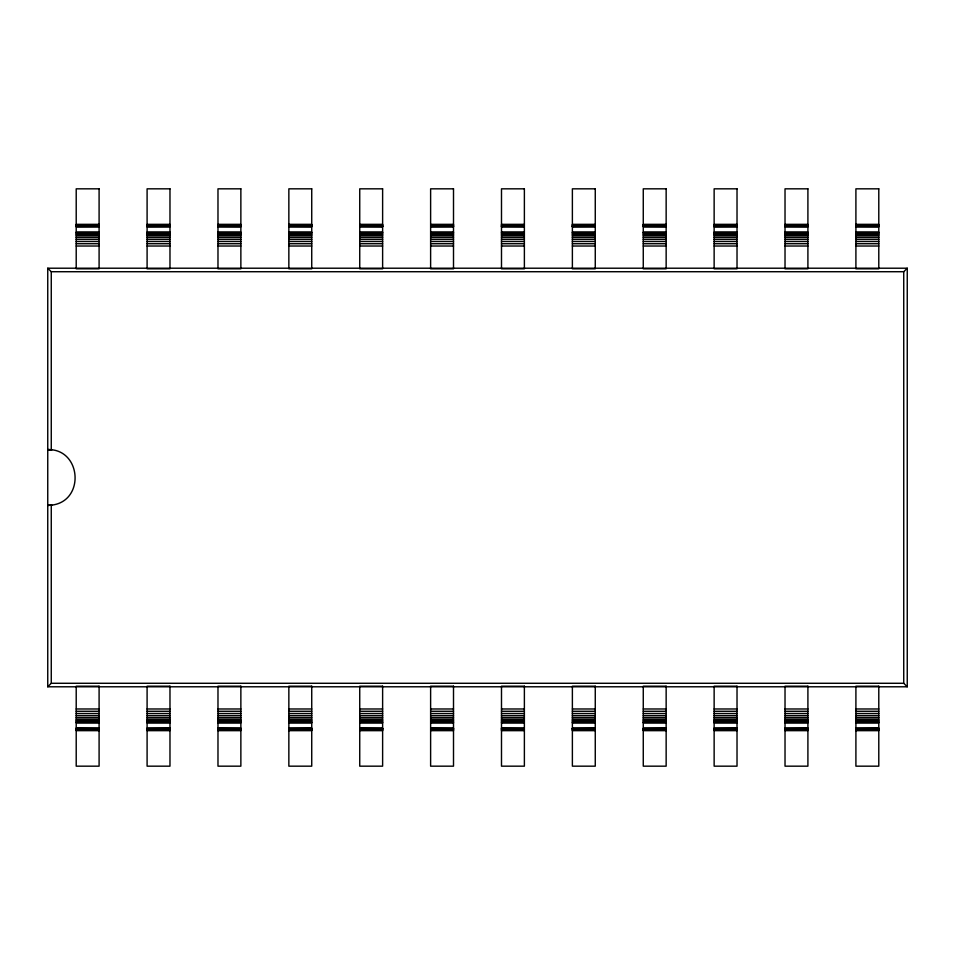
<?xml version="1.0" encoding="UTF-8"?>
<svg xmlns="http://www.w3.org/2000/svg" width="955" height="955" viewBox="0 0 955 955"><rect width="100%" height="100%" fill="white"/><g stroke="black" fill="none" stroke-linecap="round" stroke-linejoin="round"><path stroke-width="1.43" d="M47.75 686.788L47.75 268.212L907.25 268.212L907.25 686.788L47.75 686.788L51.26 683.279L51.26 505.183C85.246 501.65 81.784 448.802 47.75 449.59L51.88 449.901L48.848 449.614M47.75 268.212L51.26 271.721L903.74 271.721L907.25 268.212M50.173 505.302L51.88 505.1L47.75 505.41L51.26 505.183M76.209 224.341L99.093 224.341M147.094 224.341L169.978 224.341M217.979 224.341L240.863 224.341M288.852 224.341L311.736 224.341M359.737 224.341L382.621 224.341M430.621 224.341L453.506 224.341M501.494 224.341L524.379 224.341M572.379 224.341L595.263 224.341M643.264 224.341L666.148 224.341M714.137 224.341L737.021 224.341M785.022 224.341L807.906 224.341M855.907 224.341L878.791 224.341M76.209 224.807L99.093 224.807M147.094 224.807L169.978 224.807M217.979 224.807L240.863 224.807M288.852 224.807L311.736 224.807M359.737 224.807L382.621 224.807M430.621 224.807L453.506 224.807M501.494 224.807L524.379 224.807M572.379 224.807L595.263 224.807M643.264 224.807L666.148 224.807M714.137 224.807L737.021 224.807M785.022 224.807L807.906 224.807M855.907 224.807L878.791 224.807M76.209 225.261L99.093 225.261M147.094 225.261L169.978 225.261M217.979 225.261L240.863 225.261M288.852 225.261L311.736 225.261M359.737 225.261L382.621 225.261M430.621 225.261L453.506 225.261M501.494 225.261L524.379 225.261M572.379 225.261L595.263 225.261M643.264 225.261L666.148 225.261M714.137 225.261L737.021 225.261M785.022 225.261L807.906 225.261M855.907 225.261L878.791 225.261M76.209 225.667L99.093 225.667M147.094 225.667L169.978 225.667M217.979 225.667L240.863 225.667M288.852 225.667L311.736 225.667M359.737 225.667L382.621 225.667M430.621 225.667L453.506 225.667M501.494 225.667L524.379 225.667M572.379 225.667L595.263 225.667M643.264 225.667L666.148 225.667M714.137 225.667L737.021 225.667M785.022 225.667L807.906 225.667M855.907 225.667L878.791 225.667M76.209 226.025L99.093 226.025M147.094 226.025L169.978 226.025M217.979 226.025L240.863 226.025M288.852 226.025L311.736 226.025M359.737 226.025L382.621 226.025M430.621 226.025L453.506 226.025M501.494 226.025L524.379 226.025M572.379 226.025L595.263 226.025M643.264 226.025L666.148 226.025M714.137 226.025L737.021 226.025M785.022 226.025L807.906 226.025M855.907 226.025L878.791 226.025M76.209 226.335L99.093 226.335M147.094 226.335L169.978 226.335M217.979 226.335L240.863 226.335M288.852 226.335L311.736 226.335M359.737 226.335L382.621 226.335M430.621 226.335L453.506 226.335M501.494 226.335L524.379 226.335M572.379 226.335L595.263 226.335M643.264 226.335L666.148 226.335M714.137 226.335L737.021 226.335M785.022 226.335L807.906 226.335M855.907 226.335L878.791 226.335M76.209 226.574L99.093 226.574M147.094 226.574L169.978 226.574M217.979 226.574L240.863 226.574M288.852 226.574L311.736 226.574M359.737 226.574L382.621 226.574M430.621 226.574L453.506 226.574M501.494 226.574L524.379 226.574M572.379 226.574L595.263 226.574M643.264 226.574L666.148 226.574M714.137 226.574L737.021 226.574M785.022 226.574L807.906 226.574M855.907 226.574L878.791 226.574M76.209 226.813L99.093 226.729M147.094 226.813L169.978 226.729M217.979 226.729L240.863 226.813M288.852 226.729L311.736 226.813M359.737 226.729L382.621 226.813M430.621 226.813L453.506 226.729M501.494 226.729L524.379 226.813M572.379 226.813L595.263 226.729M643.264 226.729L666.148 226.813M714.137 226.813L737.021 226.729M785.022 226.729L807.906 226.813M855.907 226.729L878.791 226.813M76.209 232.125L99.093 232.125M147.094 232.125L169.978 232.125M217.979 232.125L240.863 232.125M288.852 232.125L311.736 232.125M359.737 232.125L382.621 232.125M430.621 232.125L453.506 232.125M501.494 232.125L524.379 232.125M572.379 232.125L595.263 232.125M643.264 232.125L666.148 232.125M714.137 232.125L737.021 232.125M785.022 232.125L807.906 232.125M855.907 232.125L878.791 232.125M76.209 232.507L99.093 232.507M147.094 232.507L169.978 232.507M217.979 232.507L240.863 232.507M288.852 232.507L311.736 232.507M359.737 232.507L382.621 232.507M430.621 232.507L453.506 232.507M501.494 232.507L524.379 232.507M572.379 232.507L595.263 232.507M643.264 232.507L666.148 232.507M714.137 232.507L737.021 232.507M785.022 232.507L807.906 232.507M855.907 232.507L878.791 232.507M76.209 233.259L99.093 233.259M147.094 233.259L169.978 233.259M217.979 233.259L240.863 233.259M288.852 233.259L311.736 233.259M359.737 233.259L382.621 233.259M430.621 233.259L453.506 233.259M501.494 233.259L524.379 233.259M572.379 233.259L595.263 233.259M643.264 233.259L666.148 233.259M714.137 233.259L737.021 233.259M785.022 233.259L807.906 233.259M855.907 233.259L878.791 233.259M76.209 234.357L99.093 234.357M147.094 234.357L169.978 234.357M217.979 234.357L240.863 234.357M288.852 234.357L311.736 234.357M359.737 234.357L382.621 234.357M430.621 234.357L453.506 234.357M501.494 234.357L524.379 234.357M572.379 234.357L595.263 234.357M643.264 234.357L666.148 234.357M714.137 234.357L737.021 234.357M785.022 234.357L807.906 234.357M855.907 234.357L878.791 234.357M76.209 235.778L99.093 235.778M147.094 235.778L169.978 235.778M217.979 235.778L240.863 235.778M288.852 235.778L311.736 235.778M359.737 235.778L382.621 235.778M430.621 235.778L453.506 235.778M501.494 235.778L524.379 235.778M572.379 235.778L595.263 235.778M643.264 235.778L666.148 235.778M714.137 235.778L737.021 235.778M785.022 235.778L807.906 235.778M855.907 235.778L878.791 235.778M76.209 237.473L99.093 237.473M147.094 237.473L169.978 237.473M217.979 237.473L240.863 237.473M288.852 237.473L311.736 237.473M359.737 237.473L382.621 237.473M430.621 237.473L453.506 237.473M501.494 237.473L524.379 237.473M572.379 237.473L595.263 237.473M643.264 237.473L666.148 237.473M714.137 237.473L737.021 237.473M785.022 237.473L807.906 237.473M855.907 237.473L878.791 237.473M76.209 239.395L99.093 239.395M147.094 239.395L169.978 239.395M217.979 239.395L240.863 239.395M288.852 239.395L311.736 239.395M359.737 239.395L382.621 239.395M430.621 239.395L453.506 239.395M501.494 239.395L524.379 239.395M572.379 239.395L595.263 239.395M643.264 239.395L666.148 239.395M714.137 239.395L737.021 239.395M785.022 239.395L807.906 239.395M855.907 239.395L878.791 239.395M76.209 241.508L99.093 241.508M147.094 241.508L169.978 241.508M217.979 241.508L240.863 241.508M288.852 241.508L311.736 241.508M359.737 241.508L382.621 241.508M430.621 241.508L453.506 241.508M501.494 241.508L524.379 241.508M572.379 241.508L595.263 241.508M643.264 241.508L666.148 241.508M714.137 241.508L737.021 241.508M785.022 241.508L807.906 241.508M855.907 241.508L878.791 241.508M76.209 243.728L99.093 243.728M147.094 243.728L169.978 243.728M217.979 243.728L240.863 243.728M288.852 243.728L311.736 243.728M359.737 243.728L382.621 243.728M430.621 243.728L453.506 243.728M501.494 243.728L524.379 243.728M572.379 243.728L595.263 243.728M643.264 243.728L666.148 243.728M714.137 243.728L737.021 243.728M785.022 243.728L807.906 243.728M855.907 243.728L878.791 243.728M76.209 246.02L99.093 246.02M147.094 246.02L169.978 246.02M217.979 246.02L240.863 246.02M288.852 246.02L311.736 246.02M359.737 246.02L382.621 246.02M430.621 246.02L453.506 246.02M501.494 246.02L524.379 246.02M572.379 246.02L595.263 246.02M643.264 246.02L666.148 246.02M714.137 246.02L737.021 246.02M785.022 246.02L807.906 246.02M855.907 246.02L878.791 246.02M51.26 683.279L903.74 683.279L907.25 686.788M76.209 708.98L99.093 708.98M147.094 708.98L169.978 708.98M217.979 708.98L240.863 708.98M288.852 708.98L311.736 708.98M359.737 708.98L382.621 708.98M430.621 708.98L453.506 708.98M501.494 708.98L524.379 708.98M572.379 708.98L595.263 708.98M643.264 708.98L666.148 708.98M714.137 708.98L737.021 708.98M785.022 708.98L807.906 708.98M855.907 708.98L878.791 708.98M76.209 711.272L99.093 711.272M147.094 711.272L169.978 711.272M217.979 711.272L240.863 711.272M288.852 711.272L311.736 711.272M359.737 711.272L382.621 711.272M430.621 711.272L453.506 711.272M501.494 711.272L524.379 711.272M572.379 711.272L595.263 711.272M643.264 711.272L666.148 711.272M714.137 711.272L737.021 711.272M785.022 711.272L807.906 711.272M855.907 711.272L878.791 711.272M76.209 713.492L99.093 713.492M147.094 713.492L169.978 713.492M217.979 713.492L240.863 713.492M288.852 713.492L311.736 713.492M359.737 713.492L382.621 713.492M430.621 713.492L453.506 713.492M501.494 713.492L524.379 713.492M572.379 713.492L595.263 713.492M643.264 713.492L666.148 713.492M714.137 713.492L737.021 713.492M785.022 713.492L807.906 713.492M855.907 713.492L878.791 713.492M76.209 715.605L99.093 715.605M147.094 715.605L169.978 715.605M217.979 715.605L240.863 715.605M288.852 715.605L311.736 715.605M359.737 715.605L382.621 715.605M430.621 715.605L453.506 715.605M501.494 715.605L524.379 715.605M572.379 715.605L595.263 715.605M643.264 715.605L666.148 715.605M714.137 715.605L737.021 715.605M785.022 715.605L807.906 715.605M855.907 715.605L878.791 715.605M76.209 717.527L99.093 717.527M147.094 717.527L169.978 717.527M217.979 717.527L240.863 717.527M288.852 717.527L311.736 717.527M359.737 717.527L382.621 717.527M430.621 717.527L453.506 717.527M501.494 717.527L524.379 717.527M572.379 717.527L595.263 717.527M643.264 717.527L666.148 717.527M714.137 717.527L737.021 717.527M785.022 717.527L807.906 717.527M855.907 717.527L878.791 717.527M76.209 719.222L99.093 719.222M147.094 719.222L169.978 719.222M217.979 719.222L240.863 719.222M288.852 719.222L311.736 719.222M359.737 719.222L382.621 719.222M430.621 719.222L453.506 719.222M501.494 719.222L524.379 719.222M572.379 719.222L595.263 719.222M643.264 719.222L666.148 719.222M714.137 719.222L737.021 719.222M785.022 719.222L807.906 719.222M855.907 719.222L878.791 719.222M76.209 720.643L99.093 720.643M147.094 720.643L169.978 720.643M217.979 720.643L240.863 720.643M288.852 720.643L311.736 720.643M359.737 720.643L382.621 720.643M430.621 720.643L453.506 720.643M501.494 720.643L524.379 720.643M572.379 720.643L595.263 720.643M643.264 720.643L666.148 720.643M714.137 720.643L737.021 720.643M785.022 720.643L807.906 720.643M855.907 720.643L878.791 720.643M76.209 721.741L99.093 721.741M147.094 721.741L169.978 721.741M217.979 721.741L240.863 721.741M288.852 721.741L311.736 721.741M359.737 721.741L382.621 721.741M430.621 721.741L453.506 721.741M501.494 721.741L524.379 721.741M572.379 721.741L595.263 721.741M643.264 721.741L666.148 721.741M714.137 721.741L737.021 721.741M785.022 721.741L807.906 721.741M855.907 721.741L878.791 721.741M76.209 722.493L99.093 722.493M147.094 722.493L169.978 722.493M217.979 722.493L240.863 722.493M288.852 722.493L311.736 722.493M359.737 722.493L382.621 722.493M430.621 722.493L453.506 722.493M501.494 722.493L524.379 722.493M572.379 722.493L595.263 722.493M643.264 722.493L666.148 722.493M714.137 722.493L737.021 722.493M785.022 722.493L807.906 722.493M855.907 722.493L878.791 722.493M76.209 722.875L99.093 722.875M147.094 722.875L169.978 722.875M217.979 722.875L240.863 722.875M288.852 722.875L311.736 722.875M359.737 722.875L382.621 722.875M430.621 722.875L453.506 722.875M501.494 722.875L524.379 722.875M572.379 722.875L595.263 722.875M643.264 722.875L666.148 722.875M714.137 722.875L737.021 722.875M785.022 722.875L807.906 722.875M855.907 722.875L878.791 722.875M76.209 728.188L99.093 728.188M147.094 728.188L169.978 728.188M217.979 728.188L240.863 728.188M288.852 728.188L311.736 728.188M359.737 728.188L382.621 728.188M430.621 728.188L453.506 728.188M501.494 728.188L524.379 728.188M572.379 728.188L595.263 728.188M643.264 728.188L666.148 728.188M714.137 728.188L737.021 728.188M785.022 728.188L807.906 728.188M855.907 728.188L878.791 728.188M76.209 728.271L99.093 728.426M147.094 728.426L169.978 728.271M217.979 728.271L240.863 728.426M288.852 728.426L311.736 728.271M359.737 728.271L382.621 728.426M430.621 728.271L453.506 728.426M501.494 728.271L524.379 728.426M572.379 728.426L595.263 728.271M643.264 728.426L666.148 728.271M714.137 728.426L737.021 728.271M785.022 728.426L807.906 728.271M855.907 728.426L878.791 728.271M76.209 728.665L99.093 728.665M147.094 728.665L169.978 728.665M217.979 728.665L240.863 728.665M288.852 728.665L311.736 728.665M359.737 728.665L382.621 728.665M430.621 728.665L453.506 728.665M501.494 728.665L524.379 728.665M572.379 728.665L595.263 728.665M643.264 728.665L666.148 728.665M714.137 728.665L737.021 728.665M785.022 728.665L807.906 728.665M855.907 728.665L878.791 728.665M76.209 728.975L99.093 728.975M147.094 728.975L169.978 728.975M217.979 728.975L240.863 728.975M288.852 728.975L311.736 728.975M359.737 728.975L382.621 728.975M430.621 728.975L453.506 728.975M501.494 728.975L524.379 728.975M572.379 728.975L595.263 728.975M643.264 728.975L666.148 728.975M714.137 728.975L737.021 728.975M785.022 728.975L807.906 728.975M855.907 728.975L878.791 728.975M76.209 729.334L99.093 729.334M147.094 729.334L169.978 729.334M217.979 729.334L240.863 729.334M288.852 729.334L311.736 729.334M359.737 729.334L382.621 729.334M430.621 729.334L453.506 729.334M501.494 729.334L524.379 729.334M572.379 729.334L595.263 729.334M643.264 729.334L666.148 729.334M714.137 729.334L737.021 729.334M785.022 729.334L807.906 729.334M855.907 729.334L878.791 729.334M76.209 729.739L99.093 729.739M147.094 729.739L169.978 729.739M217.979 729.739L240.863 729.739M288.852 729.739L311.736 729.739M359.737 729.739L382.621 729.739M430.621 729.739L453.506 729.739M501.494 729.739L524.379 729.739M572.379 729.739L595.263 729.739M643.264 729.739L666.148 729.739M714.137 729.739L737.021 729.739M785.022 729.739L807.906 729.739M855.907 729.739L878.791 729.739M76.209 730.193L99.093 730.193M147.094 730.193L169.978 730.193M217.979 730.193L240.863 730.193M288.852 730.193L311.736 730.193M359.737 730.193L382.621 730.193M430.621 730.193L453.506 730.193M501.494 730.193L524.379 730.193M572.379 730.193L595.263 730.193M643.264 730.193L666.148 730.193M714.137 730.193L737.021 730.193M785.022 730.193L807.906 730.193M855.907 730.193L878.791 730.193M76.209 730.659L99.093 730.659M147.094 730.659L169.978 730.659M217.979 730.659L240.863 730.659M288.852 730.659L311.736 730.659M359.737 730.659L382.621 730.659M430.621 730.659L453.506 730.659M501.494 730.659L524.379 730.659M572.379 730.659L595.263 730.659M643.264 730.659L666.148 730.659M714.137 730.659L737.021 730.659M785.022 730.659L807.906 730.659M855.907 730.659L878.791 730.659M903.74 271.721L903.74 683.279M51.26 271.721L51.26 449.817M99.093 188.827L76.209 188.827L76.209 268.797L99.093 268.797L99.093 188.827M169.978 188.827L147.094 188.827L147.094 268.797L169.978 268.797L169.978 188.827M240.863 188.827L217.979 188.827L217.979 268.797L240.863 268.797L240.863 188.827M311.736 188.827L288.852 188.827L288.852 268.797L311.736 268.797L311.736 188.827M382.621 188.827L359.737 188.827L359.737 268.797L382.621 268.797L382.621 188.827M453.506 188.827L430.621 188.827L430.621 268.797L453.506 268.797L453.506 188.827M524.379 188.827L501.494 188.827L501.494 268.797L524.379 268.797L524.379 188.827M595.263 188.827L572.379 188.827L572.379 268.797L595.263 268.797L595.263 188.827M666.148 188.827L643.264 188.827L643.264 268.797L666.148 268.797L666.148 188.827M737.021 188.827L714.137 188.827L714.137 268.797L737.021 268.797L737.021 188.827M807.906 188.827L785.022 188.827L785.022 268.797L807.906 268.797L807.906 188.827M878.791 188.827L855.907 188.827L855.907 268.797L878.791 268.797L878.791 188.827M99.093 686.203L76.209 686.203L76.209 766.173L99.093 766.173L99.093 686.203M169.978 686.203L147.094 686.203L147.094 766.173L169.978 766.173L169.978 686.203M240.863 686.203L217.979 686.203L217.979 766.173L240.863 766.173L240.863 686.203M311.736 686.203L288.852 686.203L288.852 766.173L311.736 766.173L311.736 686.203M382.621 686.203L359.737 686.203L359.737 766.173L382.621 766.173L382.621 686.203M453.506 686.203L430.621 686.203L430.621 766.173L453.506 766.173L453.506 686.203M524.379 686.203L501.494 686.203L501.494 766.173L524.379 766.173L524.379 686.203M595.263 686.203L572.379 686.203L572.379 766.173L595.263 766.173L595.263 686.203M666.148 686.203L643.264 686.203L643.264 766.173L666.148 766.173L666.148 686.203M737.021 686.203L714.137 686.203L714.137 766.173L737.021 766.173L737.021 686.203M807.906 686.203L785.022 686.203L785.022 766.173L807.906 766.173L807.906 686.203M878.791 686.203L855.907 686.203L855.907 766.173L878.791 766.173L878.791 686.203"/></g></svg>
